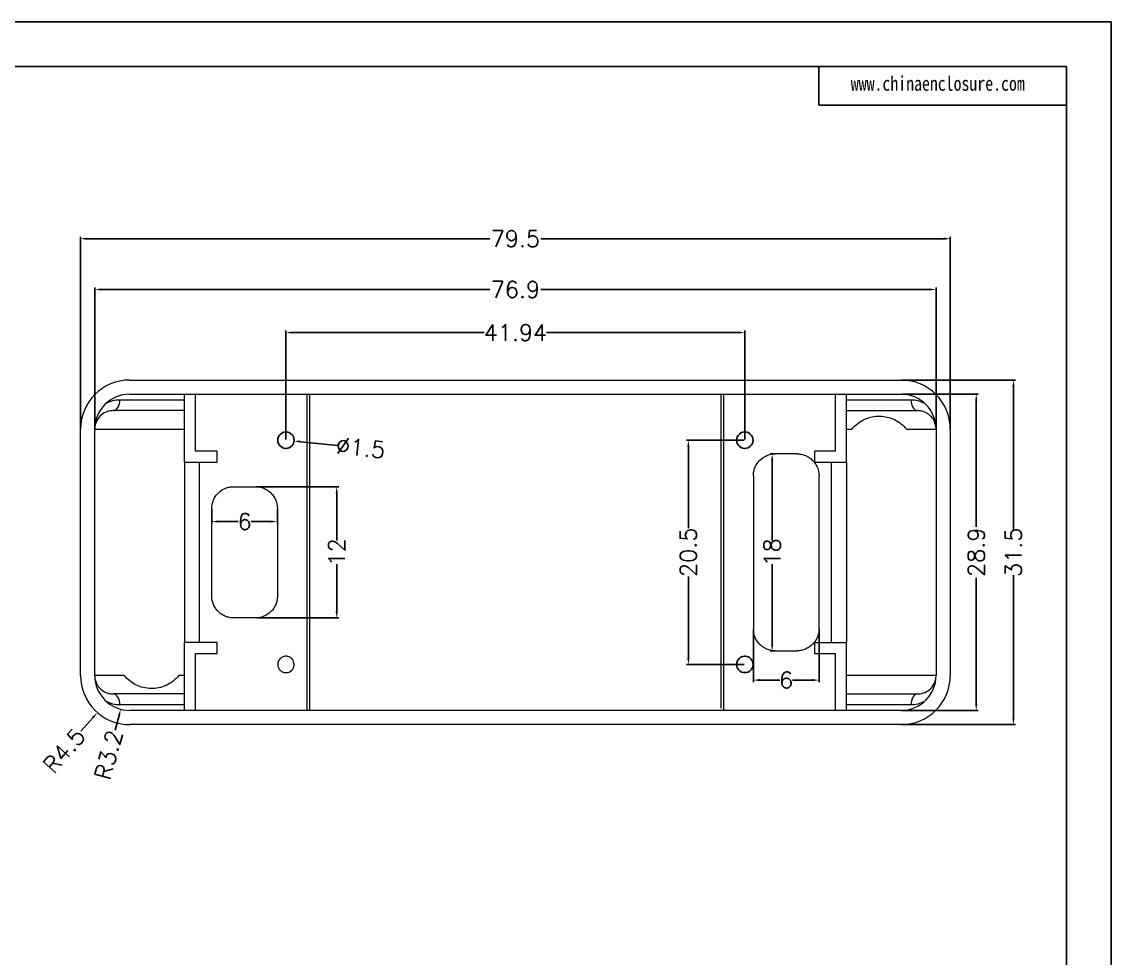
# Model space of a CAD drawing. Header units: inches. Extents: x 3160 to 3809, y 1126 to 1300.
# Drawn here: x 3303 to 3402.6, y 1214.4 to 1300 of the extents above; entities that cross this region are included whole.
import ezdxf

# ---------------------------------------------------------------- set-up
doc = ezdxf.new("R2010")
doc.units = ezdxf.units.IN
doc.header["$LTSCALE"] = 15
doc.layers.add('文字', color=81, linetype='Continuous')
doc.styles.get("Standard").update_dxf_attribs({"font": 'txt', "bigfont": 'gbcbig.shx'})
doc.styles.add('宋体', font='', dxfattribs={"width": 0.8, "height": 3.5})
doc.styles.get('宋体').set_extended_font_data('SimSun')
doc.dimstyles.new('2', dxfattribs={"dimtxt": 1.5, "dimasz": 0.6, "dimexe": 0.18, "dimexo": 0.0625, "dimgap": 0.09, "dimtad": 0, "dimdsep": 46, "dimtxsty": 'Standard', "dimcen": 0, "dimclrd": 3, "dimclre": 3, "dimadec": 0, "dimazin": 2, "dimtfac": 1, "dimtofl": 0, "dimtmove": 0, "dimatfit": 3, "dimfxl": 1, "dimtolj": 1, "dimtzin": 0, "dimarcsym": 0})

# ---------------------------------------------------------------- blocks, each defined once
blk = doc.blocks.new('*D255')
at = {"color": 3, "lineweight": -2}
for p, q in [((3320.349, 1255.399), (3320.349, 1254.093)), ((3326.349, 1255.399), (3326.349, 1254.093)), ((3320.949, 1254.273), (3322.759, 1254.273)), ((3325.749, 1254.273), (3323.939, 1254.273))]:
    blk.add_line(p, q, dxfattribs=at)
at = {"color": 3}
for points in [[(3320.949, 1254.373), (3320.949, 1254.173), (3320.349, 1254.273)], [(3325.749, 1254.373), (3325.749, 1254.173), (3326.349, 1254.273)]]:
    blk.add_solid(points, dxfattribs=at)
at = {"layer": 'Defpoints', "color": 0}
for p in [(3320.349, 1255.461), (3326.349, 1255.461), (3326.349, 1254.273)]:
    blk.add_point(p, dxfattribs=at)
at = {"color": 0, "insert": (3323.349, 1254.273), "char_height": 1.5, "attachment_point": 5}
blk.add_mtext('\\A1;6', dxfattribs=at)
blk = doc.blocks.new('*D256')
at = {"color": 3, "lineweight": -2}
for p, q in [((3324.412, 1257.461), (3331.95, 1257.461)), ((3331.77, 1256.861), (3331.77, 1252.551)), ((3331.77, 1246.061), (3331.77, 1250.371)), ((3324.517, 1245.461), (3331.95, 1245.461))]:
    blk.add_line(p, q, dxfattribs=at)
at = {"color": 3}
for points in [[(3331.67, 1256.861), (3331.87, 1256.861), (3331.77, 1257.461)], [(3331.67, 1246.061), (3331.87, 1246.061), (3331.77, 1245.461)]]:
    blk.add_solid(points, dxfattribs=at)
at = {"layer": 'Defpoints', "color": 0}
for p in [(3324.349, 1257.461), (3331.77, 1257.461), (3324.455, 1245.461)]:
    blk.add_point(p, dxfattribs=at)
at = {"color": 0, "insert": (3331.77, 1251.461), "char_height": 1.5, "attachment_point": 5, "rotation": 90}
blk.add_mtext('\\A1;12', dxfattribs=at)
blk = doc.blocks.new('*D257')
at = {"color": 3, "lineweight": -2}
for p, q in [((3369.009, 1261.71), (3363.728, 1261.71)), ((3363.908, 1261.11), (3363.908, 1253.676)), ((3363.908, 1241.811), (3363.908, 1249.246)), ((3369.009, 1241.211), (3363.728, 1241.211))]:
    blk.add_line(p, q, dxfattribs=at)
at = {"color": 3}
for points in [[(3363.808, 1261.11), (3364.008, 1261.11), (3363.908, 1261.71)], [(3363.808, 1241.811), (3364.008, 1241.811), (3363.908, 1241.211)]]:
    blk.add_solid(points, dxfattribs=at)
at = {"layer": 'Defpoints', "color": 0}
for p in [(3363.908, 1261.71), (3369.071, 1261.71), (3369.071, 1241.211)]:
    blk.add_point(p, dxfattribs=at)
at = {"color": 0, "insert": (3363.908, 1251.461), "char_height": 1.5, "attachment_point": 5, "rotation": 90}
blk.add_mtext('\\A1;20.5', dxfattribs=at)
blk = doc.blocks.new('*D258')
at = {"color": 3, "lineweight": -2}
for p, q in [((3371.787, 1260.461), (3371.389, 1260.461)), ((3371.569, 1259.861), (3371.569, 1252.551)), ((3371.569, 1243.061), (3371.569, 1250.371)), ((3371.787, 1242.461), (3371.389, 1242.461))]:
    blk.add_line(p, q, dxfattribs=at)
at = {"color": 3}
for points in [[(3371.469, 1259.861), (3371.669, 1259.861), (3371.569, 1260.461)], [(3371.469, 1243.061), (3371.669, 1243.061), (3371.569, 1242.461)]]:
    blk.add_solid(points, dxfattribs=at)
at = {"layer": 'Defpoints', "color": 0}
for p in [(3371.569, 1260.461), (3371.849, 1260.461), (3371.849, 1242.461)]:
    blk.add_point(p, dxfattribs=at)
at = {"color": 0, "insert": (3371.569, 1251.461), "char_height": 1.5, "attachment_point": 5, "rotation": 90}
blk.add_mtext('\\A1;18', dxfattribs=at)
blk = doc.blocks.new('*D259')
at = {"color": 3, "lineweight": -2}
for p, q in [((3369.849, 1244.399), (3369.849, 1239.6)), ((3375.849, 1244.399), (3375.849, 1239.6)), ((3370.449, 1239.78), (3372.259, 1239.78)), ((3375.249, 1239.78), (3373.439, 1239.78))]:
    blk.add_line(p, q, dxfattribs=at)
at = {"color": 3}
for points in [[(3370.449, 1239.88), (3370.449, 1239.68), (3369.849, 1239.78)], [(3375.249, 1239.88), (3375.249, 1239.68), (3375.849, 1239.78)]]:
    blk.add_solid(points, dxfattribs=at)
at = {"layer": 'Defpoints', "color": 0}
for p in [(3369.849, 1244.461), (3375.849, 1244.461), (3369.849, 1239.78)]:
    blk.add_point(p, dxfattribs=at)
at = {"color": 0, "insert": (3372.849, 1239.78), "char_height": 1.5, "attachment_point": 5}
blk.add_mtext('\\A1;6', dxfattribs=at)
blk = doc.blocks.new('*D260')
at = {"color": 3, "lineweight": -2}
for p, q in [((3327.128, 1261.773), (3327.128, 1271.729)), ((3327.728, 1271.549), (3345.259, 1271.549)), ((3368.471, 1271.549), (3350.939, 1271.549)), ((3369.071, 1261.773), (3369.071, 1271.729))]:
    blk.add_line(p, q, dxfattribs=at)
at = {"color": 3}
for points in [[(3327.728, 1271.649), (3327.728, 1271.449), (3327.128, 1271.549)], [(3368.471, 1271.649), (3368.471, 1271.449), (3369.071, 1271.549)]]:
    blk.add_solid(points, dxfattribs=at)
at = {"layer": 'Defpoints', "color": 0}
for p in [(3327.128, 1271.549), (3327.128, 1261.71), (3369.071, 1261.71)]:
    blk.add_point(p, dxfattribs=at)
at = {"color": 0, "insert": (3348.099, 1271.549), "char_height": 1.5, "attachment_point": 5}
blk.add_mtext('\\A1;41.94', dxfattribs=at)
blk = doc.blocks.new('*D261')
at = {"color": 3, "lineweight": -2}
blk.add_line((3331.874, 1261.231), (3328.471, 1261.574), dxfattribs=at)
at = {"color": 3}
blk.add_solid([(3328.481, 1261.674), (3328.461, 1261.475), (3327.874, 1261.635)], dxfattribs=at)
at = {"layer": 'Defpoints', "color": 0}
for p in [(3326.382, 1261.785), (3327.874, 1261.635)]:
    blk.add_point(p, dxfattribs=at)
at = {"color": 0, "insert": (3333.954, 1261.021), "char_height": 1.5, "attachment_point": 5, "rotation": 354.23808}
blk.add_mtext('\\A1;∅1.5', dxfattribs=at)
blk = doc.blocks.new('*D262')
at = {"color": 3, "lineweight": -2}
for p, q in [((3383.412, 1265.911), (3390.4, 1265.911)), ((3390.22, 1265.311), (3390.22, 1253.801)), ((3390.22, 1237.611), (3390.22, 1249.121)), ((3383.412, 1237.011), (3390.4, 1237.011))]:
    blk.add_line(p, q, dxfattribs=at)
at = {"color": 3}
for points in [[(3390.12, 1265.311), (3390.32, 1265.311), (3390.22, 1265.911)], [(3390.12, 1237.611), (3390.32, 1237.611), (3390.22, 1237.011)]]:
    blk.add_solid(points, dxfattribs=at)
at = {"layer": 'Defpoints', "color": 0}
for p in [(3383.349, 1265.911), (3390.22, 1265.911), (3383.349, 1237.011)]:
    blk.add_point(p, dxfattribs=at)
at = {"color": 0, "insert": (3390.22, 1251.461), "char_height": 1.5, "attachment_point": 5, "rotation": 90}
blk.add_mtext('\\A1;28.9', dxfattribs=at)
blk = doc.blocks.new('*D263')
at = {"color": 3, "lineweight": -2}
for p, q in [((3383.412, 1267.211), (3393.798, 1267.211)), ((3393.618, 1266.611), (3393.618, 1253.551)), ((3393.618, 1236.311), (3393.618, 1249.371)), ((3383.412, 1235.711), (3393.798, 1235.711))]:
    blk.add_line(p, q, dxfattribs=at)
at = {"color": 3}
for points in [[(3393.518, 1266.611), (3393.718, 1266.611), (3393.618, 1267.211)], [(3393.518, 1236.311), (3393.718, 1236.311), (3393.618, 1235.711)]]:
    blk.add_solid(points, dxfattribs=at)
at = {"layer": 'Defpoints', "color": 0}
for p in [(3383.349, 1267.211), (3393.618, 1267.211), (3383.349, 1235.711)]:
    blk.add_point(p, dxfattribs=at)
at = {"color": 0, "insert": (3393.618, 1251.461), "char_height": 1.5, "attachment_point": 5, "rotation": 90}
blk.add_mtext('\\A1;31.5', dxfattribs=at)
blk = doc.blocks.new('*D264')
at = {"color": 3, "lineweight": -2}
for p, q in [((3309.649, 1262.774), (3309.649, 1275.664)), ((3386.549, 1262.774), (3386.549, 1275.664)), ((3310.249, 1275.484), (3345.759, 1275.484)), ((3385.949, 1275.484), (3350.439, 1275.484))]:
    blk.add_line(p, q, dxfattribs=at)
at = {"color": 3}
for points in [[(3310.249, 1275.584), (3310.249, 1275.384), (3309.649, 1275.484)], [(3385.949, 1275.584), (3385.949, 1275.384), (3386.549, 1275.484)]]:
    blk.add_solid(points, dxfattribs=at)
at = {"layer": 'Defpoints', "color": 0}
for p in [(3309.649, 1275.484), (3309.649, 1262.711), (3386.549, 1262.711)]:
    blk.add_point(p, dxfattribs=at)
at = {"color": 0, "insert": (3348.099, 1275.484), "char_height": 1.5, "attachment_point": 5}
blk.add_mtext('\\A1;76.9', dxfattribs=at)
blk = doc.blocks.new('*D265')
at = {"color": 3, "lineweight": -2}
for p, q in [((3308.349, 1262.774), (3308.349, 1280.305)), ((3308.949, 1280.125), (3345.759, 1280.125)), ((3387.249, 1280.125), (3350.439, 1280.125)), ((3387.849, 1262.774), (3387.849, 1280.305))]:
    blk.add_line(p, q, dxfattribs=at)
at = {"color": 3}
for points in [[(3308.949, 1280.225), (3308.949, 1280.025), (3308.349, 1280.125)], [(3387.249, 1280.225), (3387.249, 1280.025), (3387.849, 1280.125)]]:
    blk.add_solid(points, dxfattribs=at)
at = {"layer": 'Defpoints', "color": 0}
for p in [(3387.849, 1280.125), (3308.349, 1262.711), (3387.849, 1262.711)]:
    blk.add_point(p, dxfattribs=at)
at = {"color": 0, "insert": (3348.099, 1280.125), "char_height": 1.5, "attachment_point": 5}
blk.add_mtext('\\A1;79.5', dxfattribs=at)
blk = doc.blocks.new('*D272')
at = {"color": 3, "lineweight": -2}
blk.add_line((3308.395, 1235.103), (3309.498, 1236.367), dxfattribs=at)
at = {"color": 3}
blk.add_solid([(3309.422, 1236.433), (3309.573, 1236.302), (3309.892, 1236.819)], dxfattribs=at)
at = {"layer": 'Defpoints', "color": 0}
for p in [(3312.849, 1240.211), (3309.892, 1236.819)]:
    blk.add_point(p, dxfattribs=at)
at = {"color": 0, "insert": (3306.858, 1233.339), "char_height": 1.5, "attachment_point": 5, "rotation": 48.91557}
blk.add_mtext('\\A1;R4.5', dxfattribs=at)
blk = doc.blocks.new('*D273')
at = {"color": 3, "lineweight": -2}
blk.add_line((3311.518, 1235.21), (3311.872, 1236.539), dxfattribs=at)
at = {"color": 3}
blk.add_solid([(3311.775, 1236.565), (3311.968, 1236.513), (3312.026, 1237.119)], dxfattribs=at)
at = {"layer": 'Defpoints', "color": 0}
for p in [(3312.849, 1240.211), (3312.026, 1237.119)]:
    blk.add_point(p, dxfattribs=at)
at = {"color": 0, "insert": (3310.916, 1232.949), "char_height": 1.5, "attachment_point": 5, "rotation": 75.09159}
blk.add_mtext('\\A1;R3.2', dxfattribs=at)

msp = doc.modelspace()

# ---------------------------------------------------------------- linework, layer by layer
for p, q in [((3160.449, 1299.953), (3402.556, 1299.953)), ((3402.556, 1299.953), (3402.556, 1128.767)), ((3166.714, 1295.878), (3398.48, 1295.878)), ((3375.836, 1295.878), (3375.836, 1292.34)), ((3398.48, 1295.878), (3398.48, 1132.843)), ((3375.836, 1292.34), (3398.48, 1292.34))]:
    msp.add_line(p, q)
at = {"color": 7, "linetype": 'Continuous', "lineweight": 15}
for p, q in [((3312.849, 1267.211), (3383.349, 1267.211)), ((3312.849, 1265.911), (3383.349, 1265.911)), ((3317.849, 1259.711), (3317.849, 1265.911)), ((3318.849, 1260.711), (3318.849, 1265.911)), ((3329.046, 1265.911), (3329.046, 1237.011)), ((3329.284, 1265.911), (3329.284, 1237.011)), ((3366.915, 1237.211), (3366.915, 1265.911)), ((3367.153, 1237.011), (3367.153, 1265.911)), ((3377.349, 1260.711), (3377.349, 1265.911)), ((3378.349, 1259.711), (3378.349, 1265.911)), ((3311.948, 1265.411), (3317.849, 1265.411)), ((3378.349, 1265.411), (3384.251, 1265.411)), ((3317.849, 1264.411), (3311.349, 1264.411)), ((3378.349, 1264.411), (3384.849, 1264.411)), ((3308.349, 1240.211), (3308.349, 1262.711)), ((3309.649, 1240.211), (3309.649, 1262.711)), ((3309.649, 1262.711), (3317.849, 1262.711)), ((3378.349, 1262.711), (3378.849, 1262.711)), ((3383.849, 1262.711), (3386.549, 1262.711)), ((3386.549, 1262.711), (3386.549, 1240.211)), ((3387.849, 1262.711), (3387.849, 1240.211)), ((3320.849, 1260.711), (3318.849, 1260.711)), ((3320.849, 1259.711), (3320.849, 1260.711)), ((3377.349, 1260.711), (3375.449, 1260.711)), ((3375.449, 1260.711), (3375.449, 1259.711)), ((3317.849, 1259.711), (3320.849, 1259.711)), ((3317.849, 1259.711), (3317.849, 1243.211)), ((3319.231, 1243.211), (3319.231, 1259.711)), ((3373.849, 1260.461), (3371.849, 1260.461)), ((3375.449, 1259.711), (3378.349, 1259.711)), ((3376.968, 1259.711), (3376.968, 1243.211)), ((3378.349, 1259.711), (3378.349, 1243.211)), ((3369.849, 1258.461), (3369.849, 1244.461)), ((3375.849, 1244.461), (3375.849, 1258.461)), ((3322.349, 1257.461), (3324.349, 1257.461)), ((3320.349, 1247.461), (3320.349, 1255.461)), ((3326.349, 1255.461), (3326.349, 1247.461)), ((3324.349, 1245.461), (3322.349, 1245.461)), ((3317.849, 1237.011), (3317.849, 1243.211)), ((3320.849, 1243.211), (3317.849, 1243.211)), ((3320.849, 1242.211), (3320.849, 1243.211)), ((3375.449, 1243.211), (3378.349, 1243.211)), ((3375.449, 1243.211), (3375.449, 1242.211)), ((3378.349, 1237.011), (3378.349, 1243.211)), ((3318.849, 1242.211), (3320.849, 1242.211)), ((3318.849, 1237.011), (3318.849, 1242.211)), ((3371.849, 1242.461), (3373.849, 1242.461)), ((3375.449, 1242.211), (3377.349, 1242.211)), ((3377.349, 1237.011), (3377.349, 1242.211)), ((3312.349, 1240.211), (3309.649, 1240.211)), ((3317.849, 1240.211), (3317.349, 1240.211)), ((3386.549, 1240.211), (3378.349, 1240.211)), ((3317.849, 1238.511), (3311.349, 1238.511)), ((3378.349, 1238.511), (3384.849, 1238.511)), ((3317.849, 1237.511), (3311.948, 1237.511)), ((3383.349, 1237.011), (3312.849, 1237.011)), ((3384.251, 1237.511), (3378.349, 1237.511)), ((3383.349, 1235.711), (3312.849, 1235.711))]:
    msp.add_line(p, q, dxfattribs=at)
at = {"color": 7, "linetype": 'Continuous', "lineweight": 15, "flags": 128}
for points in [[(3311.349, 1264.411), (3311.466, 1264.431), (3311.578, 1264.487), (3311.682, 1264.58), (3311.772, 1264.704), (3311.847, 1264.856), (3311.902, 1265.029), (3311.936, 1265.216), (3311.948, 1265.411)], [(3384.251, 1265.411), (3384.263, 1265.216), (3384.297, 1265.029), (3384.352, 1264.856), (3384.426, 1264.704), (3384.517, 1264.58), (3384.62, 1264.487), (3384.733, 1264.431), (3384.849, 1264.411)], [(3311.948, 1237.511), (3311.936, 1237.706), (3311.902, 1237.894), (3311.847, 1238.067), (3311.772, 1238.218), (3311.682, 1238.343), (3311.578, 1238.435), (3311.466, 1238.492), (3311.349, 1238.511)], [(3384.849, 1238.511), (3384.733, 1238.492), (3384.62, 1238.435), (3384.517, 1238.343), (3384.426, 1238.218), (3384.352, 1238.067), (3384.297, 1237.894), (3384.263, 1237.706), (3384.251, 1237.511)]]:
    msp.add_lwpolyline(points, dxfattribs=at)
for centre in [(3327.128, 1261.71), (3369.071, 1261.71), (3369.071, 1241.211)]:
    msp.add_circle(centre, 0.75)
at = {"color": 7, "linetype": 'Continuous', "lineweight": 15}
for centre, radius, start, end in [((3312.849, 1262.711), 4.5, 90, 180), ((3383.349, 1262.711), 4.5, 0, 90), ((3312.849, 1262.711), 3.2, 90, 180), ((3383.349, 1262.711), 3.2, 0, 90), ((3312.849, 1240.211), 4.5, 180, 270), ((3312.849, 1240.211), 3.2, 180, 270), ((3383.349, 1240.211), 4.5, 270, 0), ((3383.349, 1240.211), 3.2, 270, 0)]:
    msp.add_arc(centre, radius, start, end, dxfattribs=at)
for points, knots in [([(3310.71, 1265.091), (3310.903, 1265.197), (3311.105, 1265.277), (3311.518, 1265.384), (3311.73, 1265.411), (3311.948, 1265.411)], [0, 0, 0, 0, 0.5, 0.5, 1, 1, 1, 1]), ([(3384.251, 1265.411), (3384.469, 1265.411), (3384.681, 1265.384), (3385.094, 1265.277), (3385.296, 1265.197), (3385.489, 1265.091)], [0, 0, 0, 0, 0.5, 0.5, 1, 1, 1, 1]), ([(3311.349, 1264.411), (3311.156, 1264.411), (3310.969, 1264.379), (3310.608, 1264.253), (3310.436, 1264.159), (3310.118, 1263.901), (3309.969, 1263.734), (3309.793, 1263.407), (3309.742, 1263.283), (3309.671, 1263.014), (3309.649, 1262.863), (3309.649, 1262.711)], [0, 0, 0, 0, 0.25, 0.25, 0.5, 0.5, 0.75, 0.75, 0.875, 0.875, 1, 1, 1, 1]), ([(3378.849, 1262.711), (3379.012, 1262.914), (3379.193, 1263.09), (3379.587, 1263.395), (3379.803, 1263.524), (3380.244, 1263.724), (3380.473, 1263.798), (3380.939, 1263.894), (3381.172, 1263.915), (3381.636, 1263.907), (3381.869, 1263.877), (3382.316, 1263.771), (3382.533, 1263.694), (3382.953, 1263.491), (3383.153, 1263.366), (3383.523, 1263.073), (3383.694, 1262.905), (3383.849, 1262.711)], [0, 0, 0, 0, 0.125, 0.125, 0.25, 0.25, 0.375, 0.375, 0.5, 0.5, 0.625, 0.625, 0.75, 0.75, 0.875, 0.875, 1, 1, 1, 1]), ([(3386.493, 1263.099), (3386.464, 1263.208), (3386.385, 1263.513), (3386.141, 1263.839), (3385.84, 1264.111), (3385.525, 1264.283), (3385.195, 1264.391), (3384.964, 1264.405), (3384.849, 1264.411)], [0, 0, 0, 0, 0.1125048, 0.3140537, 0.486922, 0.6601199, 0.830059, 1, 1, 1, 1]), ([(3327.878, 1261.711), (3327.878, 1261.612), (3327.858, 1261.514), (3327.782, 1261.332), (3327.726, 1261.249), (3327.518, 1261.041), (3327.322, 1260.961), (3327.03, 1260.961), (3326.932, 1260.981), (3326.751, 1261.055), (3326.669, 1261.11), (3326.529, 1261.249), (3326.473, 1261.332), (3326.397, 1261.514), (3326.378, 1261.613), (3326.378, 1261.908), (3326.46, 1262.104), (3326.667, 1262.311), (3326.75, 1262.367), (3326.931, 1262.442), (3327.028, 1262.461), (3327.225, 1262.461), (3327.322, 1262.442), (3327.504, 1262.368), (3327.587, 1262.313), (3327.795, 1262.105), (3327.878, 1261.91), (3327.878, 1261.711)], [0, 0, 0, 0, 0.0625, 0.0625, 0.125, 0.125, 0.25, 0.25, 0.3125, 0.3125, 0.375, 0.375, 0.4375, 0.4375, 0.5, 0.5, 0.625, 0.625, 0.6875, 0.6875, 0.75, 0.75, 0.8125, 0.8125, 0.875, 0.875, 1, 1, 1, 1]), ([(3327.878, 1261.711), (3327.878, 1261.612), (3327.858, 1261.514), (3327.782, 1261.332), (3327.726, 1261.249), (3327.519, 1261.042), (3327.324, 1260.962), (3327.031, 1260.961), (3326.934, 1260.98), (3326.752, 1261.055), (3326.669, 1261.109), (3326.529, 1261.249), (3326.473, 1261.332), (3326.397, 1261.514), (3326.378, 1261.613), (3326.378, 1261.908), (3326.46, 1262.104), (3326.668, 1262.312), (3326.751, 1262.367), (3326.932, 1262.442), (3327.029, 1262.461), (3327.227, 1262.461), (3327.323, 1262.442), (3327.504, 1262.367), (3327.587, 1262.312), (3327.795, 1262.105), (3327.878, 1261.91), (3327.878, 1261.711)], [0, 0, 0, 0, 0.0625, 0.0625, 0.125, 0.125, 0.25, 0.25, 0.3125, 0.3125, 0.375, 0.375, 0.4375, 0.4375, 0.5, 0.5, 0.625, 0.625, 0.6875, 0.6875, 0.75, 0.75, 0.8125, 0.8125, 0.875, 0.875, 1, 1, 1, 1]), ([(3327.878, 1261.71), (3327.878, 1261.61), (3327.858, 1261.513), (3327.782, 1261.331), (3327.726, 1261.248), (3327.519, 1261.041), (3327.324, 1260.96), (3327.031, 1260.96), (3326.934, 1260.979), (3326.752, 1261.053), (3326.669, 1261.108), (3326.529, 1261.248), (3326.473, 1261.33), (3326.397, 1261.513), (3326.378, 1261.611), (3326.378, 1261.906), (3326.46, 1262.103), (3326.668, 1262.31), (3326.751, 1262.366), (3326.932, 1262.441), (3327.029, 1262.46), (3327.227, 1262.46), (3327.323, 1262.441), (3327.504, 1262.366), (3327.587, 1262.311), (3327.795, 1262.104), (3327.878, 1261.909), (3327.878, 1261.71)], [0, 0, 0, 0, 0.0625, 0.0625, 0.125, 0.125, 0.25, 0.25, 0.3125, 0.3125, 0.375, 0.375, 0.4375, 0.4375, 0.5, 0.5, 0.625, 0.625, 0.6875, 0.6875, 0.75, 0.75, 0.8125, 0.8125, 0.875, 0.875, 1, 1, 1, 1]), ([(3369.821, 1261.711), (3369.821, 1261.612), (3369.801, 1261.514), (3369.726, 1261.332), (3369.669, 1261.249), (3369.462, 1261.042), (3369.267, 1260.962), (3368.975, 1260.961), (3368.877, 1260.98), (3368.695, 1261.055), (3368.613, 1261.109), (3368.472, 1261.249), (3368.417, 1261.332), (3368.341, 1261.514), (3368.321, 1261.613), (3368.321, 1261.908), (3368.403, 1262.104), (3368.611, 1262.312), (3368.694, 1262.367), (3368.876, 1262.442), (3368.973, 1262.461), (3369.17, 1262.461), (3369.267, 1262.442), (3369.448, 1262.367), (3369.531, 1262.312), (3369.739, 1262.105), (3369.821, 1261.91), (3369.821, 1261.711)], [0, 0, 0, 0, 0.0625, 0.0625, 0.125, 0.125, 0.25, 0.25, 0.3125, 0.3125, 0.375, 0.375, 0.4375, 0.4375, 0.5, 0.5, 0.625, 0.625, 0.6875, 0.6875, 0.75, 0.75, 0.8125, 0.8125, 0.875, 0.875, 1, 1, 1, 1]), ([(3369.821, 1261.71), (3369.821, 1261.61), (3369.801, 1261.513), (3369.726, 1261.331), (3369.669, 1261.248), (3369.462, 1261.041), (3369.267, 1260.96), (3368.975, 1260.96), (3368.877, 1260.979), (3368.695, 1261.053), (3368.613, 1261.108), (3368.472, 1261.248), (3368.417, 1261.33), (3368.341, 1261.513), (3368.321, 1261.611), (3368.321, 1261.906), (3368.403, 1262.103), (3368.611, 1262.31), (3368.694, 1262.366), (3368.876, 1262.441), (3368.973, 1262.46), (3369.17, 1262.46), (3369.267, 1262.441), (3369.448, 1262.366), (3369.531, 1262.311), (3369.739, 1262.104), (3369.821, 1261.909), (3369.821, 1261.71)], [0, 0, 0, 0, 0.0625, 0.0625, 0.125, 0.125, 0.25, 0.25, 0.3125, 0.3125, 0.375, 0.375, 0.4375, 0.4375, 0.5, 0.5, 0.625, 0.625, 0.6875, 0.6875, 0.75, 0.75, 0.8125, 0.8125, 0.875, 0.875, 1, 1, 1, 1]), ([(3369.849, 1258.461), (3369.849, 1258.595), (3369.863, 1258.726), (3369.914, 1258.983), (3369.953, 1259.112), (3370.055, 1259.355), (3370.118, 1259.47), (3370.264, 1259.688), (3370.35, 1259.791), (3370.628, 1260.066), (3370.851, 1260.214), (3371.33, 1260.41), (3371.589, 1260.461), (3371.849, 1260.461)], [0, 0, 0, 0, 0.125, 0.125, 0.25, 0.25, 0.375, 0.375, 0.5, 0.5, 0.75, 0.75, 1, 1, 1, 1]), ([(3373.849, 1260.461), (3373.979, 1260.461), (3374.107, 1260.449), (3374.358, 1260.4), (3374.483, 1260.363), (3374.722, 1260.266), (3374.836, 1260.206), (3375.051, 1260.065), (3375.154, 1259.983), (3375.341, 1259.8), (3375.424, 1259.701), (3375.573, 1259.484), (3375.638, 1259.366), (3375.793, 1259), (3375.849, 1258.733), (3375.849, 1258.461)], [0, 0, 0, 0, 0.125, 0.125, 0.25, 0.25, 0.375, 0.375, 0.5, 0.5, 0.625, 0.625, 0.75, 0.75, 1, 1, 1, 1]), ([(3320.349, 1255.461), (3320.349, 1255.597), (3320.363, 1255.73), (3320.416, 1255.991), (3320.457, 1256.121), (3320.56, 1256.365), (3320.624, 1256.481), (3320.773, 1256.699), (3320.858, 1256.8), (3321.136, 1257.072), (3321.358, 1257.217), (3321.714, 1257.362), (3321.839, 1257.399), (3322.091, 1257.449), (3322.22, 1257.461), (3322.349, 1257.461)], [0, 0, 0, 0, 0.125, 0.125, 0.25, 0.25, 0.375, 0.375, 0.5, 0.5, 0.75, 0.75, 0.875, 0.875, 1, 1, 1, 1]), ([(3324.349, 1257.461), (3324.479, 1257.461), (3324.608, 1257.449), (3324.86, 1257.399), (3324.986, 1257.362), (3325.227, 1257.263), (3325.342, 1257.203), (3325.559, 1257.059), (3325.662, 1256.976), (3325.848, 1256.792), (3325.932, 1256.691), (3326.08, 1256.473), (3326.143, 1256.356), (3326.295, 1255.993), (3326.349, 1255.728), (3326.349, 1255.461)], [0, 0, 0, 0, 0.125, 0.125, 0.25, 0.25, 0.375, 0.375, 0.5, 0.5, 0.625, 0.625, 0.75, 0.75, 1, 1, 1, 1]), ([(3322.349, 1245.461), (3322.219, 1245.461), (3322.092, 1245.474), (3321.841, 1245.523), (3321.716, 1245.56), (3321.477, 1245.657), (3321.363, 1245.717), (3321.147, 1245.858), (3321.045, 1245.94), (3320.858, 1246.122), (3320.774, 1246.222), (3320.626, 1246.438), (3320.561, 1246.557), (3320.405, 1246.922), (3320.349, 1247.19), (3320.349, 1247.461)], [0, 0, 0, 0, 0.125, 0.125, 0.25, 0.25, 0.375, 0.375, 0.5, 0.5, 0.625, 0.625, 0.75, 0.75, 1, 1, 1, 1]), ([(3326.349, 1247.461), (3326.349, 1247.328), (3326.336, 1247.197), (3326.285, 1246.939), (3326.245, 1246.811), (3326.144, 1246.568), (3326.081, 1246.452), (3325.934, 1246.234), (3325.849, 1246.132), (3325.571, 1245.856), (3325.347, 1245.709), (3324.869, 1245.513), (3324.609, 1245.461), (3324.349, 1245.461)], [0, 0, 0, 0, 0.125, 0.125, 0.25, 0.25, 0.375, 0.375, 0.5, 0.5, 0.75, 0.75, 1, 1, 1, 1]), ([(3371.849, 1242.461), (3371.719, 1242.461), (3371.591, 1242.474), (3371.339, 1242.523), (3371.213, 1242.561), (3370.972, 1242.659), (3370.857, 1242.72), (3370.64, 1242.863), (3370.537, 1242.947), (3370.351, 1243.131), (3370.267, 1243.231), (3370.119, 1243.449), (3370.056, 1243.567), (3369.904, 1243.93), (3369.849, 1244.195), (3369.849, 1244.461)], [0, 0, 0, 0, 0.125, 0.125, 0.25, 0.25, 0.375, 0.375, 0.5, 0.5, 0.625, 0.625, 0.75, 0.75, 1, 1, 1, 1]), ([(3375.849, 1244.461), (3375.849, 1244.326), (3375.836, 1244.193), (3375.783, 1243.932), (3375.742, 1243.802), (3375.639, 1243.558), (3375.575, 1243.442), (3375.426, 1243.224), (3375.341, 1243.123), (3375.063, 1242.85), (3374.841, 1242.706), (3374.485, 1242.561), (3374.36, 1242.523), (3374.107, 1242.474), (3373.979, 1242.461), (3373.849, 1242.461)], [0, 0, 0, 0, 0.125, 0.125, 0.25, 0.25, 0.375, 0.375, 0.5, 0.5, 0.75, 0.75, 0.875, 0.875, 1, 1, 1, 1]), ([(3327.878, 1241.211), (3327.878, 1241.112), (3327.858, 1241.014), (3327.782, 1240.832), (3327.726, 1240.749), (3327.518, 1240.541), (3327.322, 1240.461), (3327.03, 1240.461), (3326.932, 1240.481), (3326.751, 1240.555), (3326.669, 1240.61), (3326.529, 1240.749), (3326.473, 1240.832), (3326.397, 1241.014), (3326.378, 1241.113), (3326.378, 1241.408), (3326.46, 1241.604), (3326.667, 1241.811), (3326.75, 1241.867), (3326.931, 1241.942), (3327.028, 1241.961), (3327.225, 1241.961), (3327.322, 1241.942), (3327.504, 1241.868), (3327.587, 1241.813), (3327.795, 1241.605), (3327.878, 1241.41), (3327.878, 1241.211)], [0, 0, 0, 0, 0.0625, 0.0625, 0.125, 0.125, 0.25, 0.25, 0.3125, 0.3125, 0.375, 0.375, 0.4375, 0.4375, 0.5, 0.5, 0.625, 0.625, 0.6875, 0.6875, 0.75, 0.75, 0.8125, 0.8125, 0.875, 0.875, 1, 1, 1, 1]), ([(3369.821, 1241.211), (3369.821, 1241.112), (3369.801, 1241.014), (3369.726, 1240.832), (3369.669, 1240.749), (3369.462, 1240.542), (3369.267, 1240.462), (3368.975, 1240.461), (3368.877, 1240.48), (3368.695, 1240.555), (3368.613, 1240.609), (3368.472, 1240.749), (3368.417, 1240.832), (3368.341, 1241.014), (3368.321, 1241.113), (3368.321, 1241.408), (3368.403, 1241.604), (3368.611, 1241.812), (3368.694, 1241.867), (3368.876, 1241.942), (3368.973, 1241.961), (3369.17, 1241.961), (3369.267, 1241.942), (3369.448, 1241.867), (3369.531, 1241.812), (3369.739, 1241.605), (3369.821, 1241.41), (3369.821, 1241.211)], [0, 0, 0, 0, 0.0625, 0.0625, 0.125, 0.125, 0.25, 0.25, 0.3125, 0.3125, 0.375, 0.375, 0.4375, 0.4375, 0.5, 0.5, 0.625, 0.625, 0.6875, 0.6875, 0.75, 0.75, 0.8125, 0.8125, 0.875, 0.875, 1, 1, 1, 1]), ([(3309.706, 1239.823), (3309.735, 1239.714), (3309.814, 1239.41), (3310.058, 1239.084), (3310.358, 1238.812), (3310.674, 1238.64), (3311.004, 1238.532), (3311.234, 1238.518), (3311.349, 1238.511)], [0, 0, 0, 0, 0.1125048, 0.3140537, 0.486922, 0.6601199, 0.830059, 1, 1, 1, 1]), ([(3317.349, 1240.211), (3317.187, 1240.009), (3317.006, 1239.832), (3316.611, 1239.528), (3316.396, 1239.399), (3315.955, 1239.198), (3315.726, 1239.124), (3315.26, 1239.029), (3315.027, 1239.008), (3314.563, 1239.016), (3314.33, 1239.045), (3313.882, 1239.152), (3313.666, 1239.229), (3313.246, 1239.431), (3313.045, 1239.557), (3312.676, 1239.85), (3312.505, 1240.018), (3312.349, 1240.211)], [0, 0, 0, 0, 0.125, 0.125, 0.25, 0.25, 0.375, 0.375, 0.5, 0.5, 0.625, 0.625, 0.75, 0.75, 0.875, 0.875, 1, 1, 1, 1]), ([(3384.849, 1238.511), (3385.043, 1238.511), (3385.229, 1238.543), (3385.591, 1238.669), (3385.763, 1238.763), (3386.081, 1239.022), (3386.23, 1239.188), (3386.406, 1239.516), (3386.456, 1239.639), (3386.528, 1239.909), (3386.549, 1240.059), (3386.549, 1240.211)], [0, 0, 0, 0, 0.25, 0.25, 0.5, 0.5, 0.75, 0.75, 0.875, 0.875, 1, 1, 1, 1]), ([(3311.948, 1237.511), (3311.73, 1237.511), (3311.518, 1237.539), (3311.105, 1237.645), (3310.903, 1237.725), (3310.71, 1237.832)], [0, 0, 0, 0, 0.5, 0.5, 1, 1, 1, 1]), ([(3385.489, 1237.832), (3385.296, 1237.725), (3385.094, 1237.645), (3384.681, 1237.539), (3384.469, 1237.511), (3384.251, 1237.511)], [0, 0, 0, 0, 0.5, 0.5, 1, 1, 1, 1])]:
    msp.add_open_spline(points, degree=3, knots=knots, dxfattribs=at)

# ---------------------------------------------------------------- texts
at = {"layer": '文字', "color": 0, "insert": (3378.753, 1294.981), "char_height": 1.32843, "width": 23.33926, "attachment_point": 1, "style": '宋体'}
msp.add_mtext('www.chinaenclosure.com', dxfattribs=at)

# ---------------------------------------------------------------- dimensions: what is measured, and where the dimension line sits
for base, p1, p2, picture, middle in [((3387.849, 1280.125), (3308.349, 1262.711), (3387.849, 1262.711), '*D265', (3348.099, 1280.125)), ((3309.649, 1275.484), (3386.549, 1262.711), (3309.649, 1262.711), '*D264', (3348.099, 1275.484)), ((3327.128, 1271.549), (3369.071, 1261.71), (3327.128, 1261.71), '*D260', (3348.099, 1271.549)), ((3326.349, 1254.273), (3320.349, 1255.461), (3326.349, 1255.461), '*D255', (3323.349, 1254.273)), ((3369.849, 1239.78), (3375.849, 1244.461), (3369.849, 1244.461), '*D259', (3372.849, 1239.78))]:
    dim = msp.add_linear_dim(base=base, p1=p1, p2=p2, dimstyle='2')
    dim.commit()
    dim.dimension.update_dxf_attribs({"geometry": picture, "text_midpoint": middle})
for base, p1, p2, picture, middle in [((3393.618, 1267.211), (3383.349, 1235.711), (3383.349, 1267.211), '*D263', (3393.618, 1251.461)), ((3390.22, 1265.911), (3383.349, 1237.011), (3383.349, 1265.911), '*D262', (3390.22, 1251.461)), ((3363.908, 1261.71), (3369.071, 1241.211), (3369.071, 1261.71), '*D257', (3363.908, 1251.461)), ((3371.569, 1260.461), (3371.849, 1242.461), (3371.849, 1260.461), '*D258', (3371.569, 1251.461)), ((3331.77, 1257.461), (3324.455, 1245.461), (3324.349, 1257.461), '*D256', (3331.77, 1251.461))]:
    dim = msp.add_linear_dim(base=base, p1=p1, p2=p2, angle=90, dimstyle='2')
    dim.commit()
    dim.dimension.update_dxf_attribs({"geometry": picture, "text_midpoint": middle})
dim = msp.add_diameter_dim_2p(p1=(3326.382, 1261.785), p2=(3327.874, 1261.635), dimstyle='2')
dim.commit()
dim.dimension.update_dxf_attribs({"geometry": '*D261', "text_midpoint": (3333.954, 1261.021), "dimtype": 163})
for mpoint, picture, middle in [((3309.892, 1236.819), '*D272', (3306.858, 1233.339)), ((3312.026, 1237.119), '*D273', (3310.916, 1232.949))]:
    dim = msp.add_radius_dim(center=(3312.849, 1240.211), mpoint=mpoint, dimstyle='2')
    dim.commit()
    dim.dimension.update_dxf_attribs({"geometry": picture, "text_midpoint": middle, "dimtype": 164})

doc.saveas('drawing.dxf')
